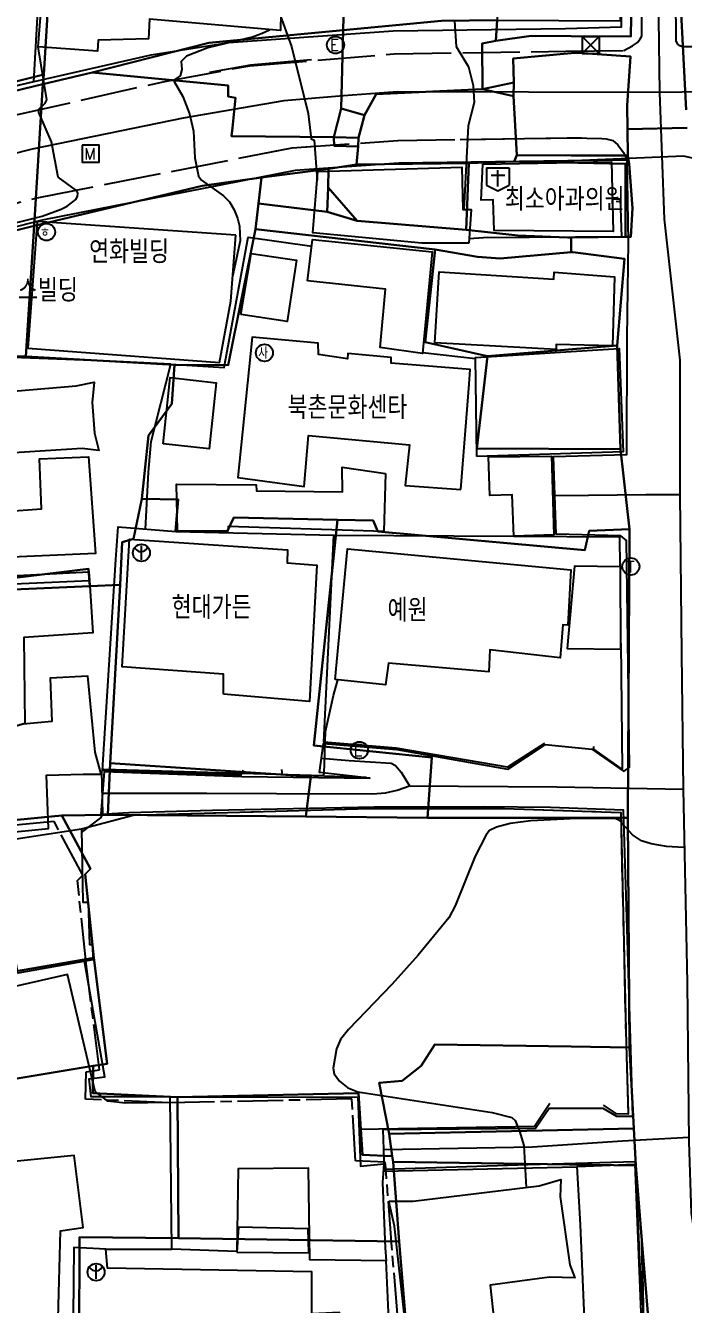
# Model space of a CAD drawing. Header units: feet. Extents: x 197796 to 199821, y 552499 to 555392.
# Drawn here: x 198773.3 to 198830.9, y 553202.7 to 553314.7 of the extents above; entities that cross this region are included whole.
import ezdxf

# ---------------------------------------------------------------- set-up
doc = ezdxf.new("R2010")
doc.units = ezdxf.units.FT
doc.header["$MEASUREMENT"] = 0
for name, pattern in [('ANYANG1', [11.5, 6, -1, 1, -1.5, 1, -1]), ('ANYANG2', [6, 5, -1]), ('JEON', [12, 4, -0.5, 1, -0.5, 4, -0.5, 1, -0.5])]:
    doc.linetypes.add(name, pattern=pattern)
for name, color, linetype in [('AAA001', 7, 'CONTINUOUS'), ('AAA002', 7, 'CONTINUOUS'), ('AAA008', 7, 'CONTINUOUS'), ('AAB110', 7, 'CONTINUOUS'), ('AAB117', 7, 'CONTINUOUS'), ('AAB240', 7, 'CONTINUOUS'), ('AAB402', 7, 'CONTINUOUS'), ('AAB420', 7, 'CONTINUOUS'), ('AAC001', 7, 'CONTINUOUS'), ('AAC006', 7, 'ANYANG1'), ('AD002', 7, 'CONTINUOUS'), ('AD0022', 1, 'CONTINUOUS'), ('AE001', 1, 'ANYANG2'), ('AE222', 7, 'CONTINUOUS'), ('AEH001', 7, 'CONTINUOUS'), ('AZ0202', 7, 'CONTINUOUS'), ('AZ0203', 7, 'CONTINUOUS'), ('AZB999', 7, 'CONTINUOUS'), ('CAA001', 7, 'CONTINUOUS'), ('CAA002', 30, 'CONTINUOUS'), ('EA0018', 7, 'JEON'), ('wipco_지적', 20, 'CONTINUOUS'), ('ZC002', 7, 'CONTINUOUS')]:
    doc.layers.add(name, color=color, linetype=linetype)
doc.styles.add('GHS', font='ROMANS', dxfattribs={"bigfont": 'NGSW.shx'})
doc.styles.add('NGSW', font='ROMANS.shx', dxfattribs={"bigfont": 'NGSW.shx'})

# ---------------------------------------------------------------- blocks, each defined once
blk = doc.blocks.new('AAB240')
at = {"layer": 'AAB240'}
for points in [[(-1, 0.85), (1, 0.85)], [(-1, 0.85), (-1, -0.65)], [(-0.6, 0.23), (0.6, 0.23)], [(0, -0.78), (0, 0.65)], [(1, 0.85), (1, -0.65)], [(-1, -0.65), (0, -1.15), (1, -0.65)]]:
    blk.add_lwpolyline(points, dxfattribs=at)
blk = doc.blocks.new('AZB999')
at = {"layer": 'AZB999'}
blk.add_lwpolyline([(-0.75, 0.75), (-0.75, -0.75), (0.75, -0.75), (0.75, 0.75)], close=True, dxfattribs=at)
at = {"layer": 'AZB999', "style": 'GHS'}
blk.add_text('M', height=1, dxfattribs=at).set_placement((-0.58, -0.52))
blk = doc.blocks.new('AEH001')
at = {"layer": 'AEH001'}
for points in [[(0.75, 0.75), (-0.75, -0.75)], [(-0.75, 0.75), (0.75, -0.75)], [(-0.75, 0.75), (0.75, 0.75)], [(-0.75, 0.75), (-0.75, -0.75)], [(0.75, 0.75), (0.75, -0.75)], [(-0.75, -0.75), (0.75, -0.75)]]:
    blk.add_lwpolyline(points, dxfattribs=at)
blk = doc.blocks.new('AAB402')
at = {"layer": 'AAB420'}
for points in [[(-0.57, 0.43), (-0.51, 0.34), (-0.42, 0.25), (-0.31, 0.18), (-0.19, 0.13), (-0.06, 0.11), (0.07, 0.12), (0.19, 0.15), (0.31, 0.21), (0.41, 0.29), (0.49, 0.39), (0.53, 0.48)], [(-0.01, 0.62), (-0.02, -0.6)]]:
    blk.add_lwpolyline(points, dxfattribs=at)
blk.add_circle((0, 0), 0.75, dxfattribs=at)
blk = doc.blocks.new('AAB110')
at = {"layer": 'AAB110'}
blk.add_circle((0, 0), 0.75, dxfattribs=at)
at = {"layer": 'AAB110', "style": 'GHS'}
blk.add_text('사', height=1, dxfattribs=at).set_placement((-0.55, -0.53))
blk = doc.blocks.new('AAB117')
at = {"layer": 'AAB117'}
blk.add_circle((0, 0), 0.75, dxfattribs=at)
at = {"layer": 'AAB117', "style": 'GHS'}
blk.add_text('ㅎ', height=1, dxfattribs=at).set_placement((-0.57, -0.53))
blk = doc.blocks.new('AZ0202')
at = {"layer": 'AZ0202'}
blk.add_circle((0, 0), 0.75, dxfattribs=at)
at = {"layer": 'AZ0202', "style": 'GHS'}
blk.add_text('E', height=1, dxfattribs=at).set_placement((-0.5, -0.48))
blk = doc.blocks.new('AZ0203')
at = {"layer": 'AZ0203'}
blk.add_circle((0, 0), 0.75, dxfattribs=at)
at = {"layer": 'AZ0203', "style": 'GHS'}
blk.add_text('T', height=1, dxfattribs=at).set_placement((-0.36, -0.52))

msp = doc.modelspace()

# ---------------------------------------------------------------- linework, layer by layer
at = {"layer": 'AAA001', "color": 255}
for points in [[(198797.99, 553292.37), (198798.43, 553295.98), (198808.9, 553294.92), (198808.04, 553286.01), (198804.35, 553286.53), (198804.8, 553291.64)], [(198792.13, 553289.43), (198793.04, 553294.76), (198797.03, 553294.19), (198796.2, 553288.8)], [(198765.38, 553267.89), (198764.68, 553282.07), (198777.72, 553283.18), (198779.29, 553283.51), (198779.12, 553281.73), (198779.33, 553279.04), (198779.72, 553277.52), (198778.24, 553277.7), (198769.95, 553277.17), (198770.22, 553272.09), (198774.69, 553272.39), (198774.51, 553276.79), (198778.82, 553276.95), (198779.42, 553268.48)], [(198785.35, 553278.11), (198785.97, 553283.9), (198789.99, 553283.44), (198789.37, 553277.65)], [(198813.84, 553276.95), (198819.34, 553277.03), (198819.55, 553270.14), (198816.06, 553270), (198815.91, 553273.64), (198813.96, 553273.56)], [(198804.82, 553275.49), (198804.67, 553270.42), (198791.03, 553270.87), (198791.02, 553270.44), (198786.59, 553270.49), (198786.51, 553274.57), (198793.5, 553274.5), (198793.52, 553273.99), (198801.04, 553273.9), (198801.03, 553276.06)], [(198825.41, 553260.1), (198825.39, 553267.31), (198821.37, 553267.39), (198820.73, 553260.18)], [(198769.73, 553252.62), (198769.16, 553252.6), (198768.31, 553265.66), (198778.89, 553266.12), (198779.19, 553261.54), (198773.14, 553261.14), (198773.23, 553253.6)], [(198762.6, 553235.05), (198761.39, 553241.82), (198778.19, 553244.37), (198778.32, 553237.95), (198778.77, 553237.94), (198778.88, 553234.24), (198779.16, 553234.24), (198779.18, 553232.91), (198772.61, 553231.72), (198771.48, 553238.43), (198767.5, 553237.68), (198767.78, 553235.98)], [(198786.1, 553207.55), (198785.95, 553220.91), (198802.39, 553220.87), (198802.62, 553214.83), (198804.66, 553215.03), (198804.55, 553213.39), (198804.79, 553207.68), (198804.88, 553206.55), (198798.18, 553206.63), (198798.06, 553214.66), (198791.9, 553214.61), (198791.78, 553207.36)], [(198791.79, 553207.29), (198798.11, 553207.25), (198798.05, 553209.35), (198791.93, 553209.5)]]:
    msp.add_lwpolyline(points, close=True, dxfattribs=at)
at = {"layer": 'AAA002', "color": 255}
msp.add_lwpolyline([(198775.79, 553330.55), (198795.9, 553329.33), (198795.61, 553314.3), (198784.15, 553315.3), (198784.05, 553313.56), (198779.66, 553313.46), (198779.6, 553312.49), (198774.39, 553312.87)], close=True, dxfattribs=at)
at = {"layer": 'AAA008', "color": 255}
for points in [[(198813.33, 553302.6), (198824.6, 553302.8), (198824.73, 553296.7), (198814.32, 553296.79), (198814.25, 553299.46), (198813.2, 553299.44)], [(198812.11, 553295.68), (198808, 553295.66), (198798.46, 553296.57), (198798.89, 553301.95), (198811.48, 553302.34), (198811.58, 553298.63), (198812.3, 553298.61)], [(198791.7, 553296.36), (198774.31, 553297.58), (198773.5, 553286.48), (198790.27, 553285.21), (198791.26, 553290.6)], [(198809.13, 553286.94), (198809.52, 553293.15), (198819.54, 553292.52), (198819.58, 553293.13), (198824.86, 553292.73), (198824.69, 553286.69), (198819.74, 553286.81), (198819.74, 553286.37)], [(198811.42, 553274.11), (198812.14, 553283.33), (198812.23, 553284.61), (198805.32, 553285.16), (198805.32, 553285.66), (198801.5, 553286.01), (198801.48, 553285.54), (198798.93, 553285.93), (198798.91, 553286.92), (198793.13, 553287.45), (198791.89, 553275.16), (198797.69, 553274.35), (198798.07, 553278.84), (198806.9, 553278.01), (198806.54, 553274.44)], [(198812.8, 553276.99), (198812.69, 553285.65), (198825.27, 553286.44), (198825.62, 553277.41)], [(198790.64, 553256.18), (198790.63, 553257.93), (198781.76, 553258.55), (198782.41, 553269.74), (198796.24, 553268.82), (198796.21, 553267.68), (198798.8, 553267.47), (198798.16, 553255.52)], [(198800.4, 553257.46), (198801.49, 553268.89), (198821.05, 553267.05), (198820.77, 553262.22), (198820.34, 553262.25), (198820.09, 553259.36), (198813.96, 553260.04), (198813.85, 553258.13), (198805.08, 553258.9), (198804.81, 553257)], [(198770.87, 553243.97), (198775.31, 553244.4), (198775.13, 553249.09), (198778.35, 553249.16), (198779.93, 553249.15), (198779.38, 553251.1), (198778.74, 553257.76), (198775.45, 553257.58), (198775.61, 553253.77), (198773.09, 553253.55), (198769.73, 553252.61)], [(198826.65, 553215), (198827.85, 553185.41), (198822.5, 553185.16), (198822.09, 553195.3), (198822.5, 553195.35), (198821.89, 553209.68), (198821.6, 553214.79)], [(198805.09, 553211.76), (198807.24, 553211.77), (198818.27, 553213.11), (198820.17, 553213.67), (198820.1, 553212.15), (198820.94, 553206.19), (198821.4, 553205.04), (198819.16, 553205.11), (198813.98, 553204.42), (198814.87, 553196.04), (198805.6, 553195.73), (198805.37, 553199.4), (198806.7, 553199.6), (198805.59, 553209.57)], [(198792.23, 553181.85), (198792.28, 553186.13), (198782, 553186.52), (198782.06, 553194.84), (198785.51, 553194.79), (198785.58, 553196.16), (198794.67, 553195.89), (198794.71, 553190.69), (198797.67, 553190.46), (198797.78, 553187.57), (198802.64, 553187.48), (198802.63, 553198.21), (198800.78, 553198.33), (198800.79, 553202.01), (198798.37, 553201.89), (198798.35, 553205.58), (198780.47, 553205.89), (198780.33, 553207.57), (198777.53, 553207.7), (198777.39, 553192.78), (198778.15, 553192.7), (198778, 553182.25)]]:
    msp.add_lwpolyline(points, close=True, dxfattribs=at)
msp.add_lwpolyline([(198776.14, 553201.53), (198776.35, 553209.18), (198778.34, 553209.47), (198777.56, 553215.76), (198772.6, 553215.28), (198754.15, 553212.98), (198750.24, 553212.09), (198746.07, 553210.34), (198745.04, 553213.47), (198746.11, 553213.81), (198745.98, 553214.75), (198750.81, 553216.25), (198747.59, 553224.95), (198737.35, 553222.94), (198737.18, 553223.59), (198719.52, 553218.29), (198721.52, 553212.16), (198723.02, 553206.53), (198740.44, 553211.86), (198741.43, 553209.16), (198724.19, 553201.08)], dxfattribs=at)
at = {"layer": 'AAC001', "color": 255}
for points in [[(198763.66, 553383.24), (198762.28, 553367.66), (198771.48, 553366.8), (198771.34, 553363.92), (198773.1, 553355.83), (198775.8, 553352.97), (198776.47, 553335.06), (198775.41, 553335.06), (198773.99, 553309.81), (198746.52, 553303.26), (198744.29, 553304.83)], [(198824.67, 553299.56), (198825.37, 553299.56), (198825.48, 553296.22), (198813.4, 553296.15), (198812.14, 553296.05)], [(198783.81, 553270.63), (198784.05, 553275.62), (198784.28, 553278.31), (198786.01, 553285.06), (198790.69, 553284.78), (198792.79, 553296.19), (198798.36, 553295.4)], [(198786.01, 553285.06), (198780.66, 553285.35), (198772.94, 553285.62), (198765.9, 553285.85), (198760.19, 553286.19)], [(198812.69, 553285.54), (198808.04, 553286.06)], [(198792.35, 553249.51), (198792.12, 553249.09), (198780.04, 553249.5), (198781.21, 553267.96), (198781.39, 553270.82), (198786.45, 553270.42), (198800.3, 553270.11)], [(198818.73, 553251.85), (198815.5, 553249.78), (198805.74, 553251.45), (198799.4, 553251.96), (198800.3, 553270.11), (198816.06, 553270)], [(198816.07, 553270), (198825.3, 553269.94), (198825.33, 553267.31)], [(198764.84, 553265.92), (198769.15, 553266.38), (198778.83, 553266.89), (198778.89, 553266.12)], [(198825.41, 553260.63), (198825.54, 553249.6), (198823.05, 553251.34), (198823.04, 553251.58)], [(198803.09, 553248.86), (198795.78, 553249.1), (198795.73, 553249.56)], [(198778.19, 553244.37), (198782.73, 553245.57), (198803.44, 553246.15), (198815.24, 553246.15), (198825.41, 553245.82), (198825.87, 553225.52), (198826.05, 553219.37), (198825.05, 553219.42), (198823.97, 553220.14)], [(198785.95, 553220.91), (198779.05, 553220.91), (198778.87, 553222.47), (198780.25, 553222.65), (198778.47, 553232.78)], [(198819.2, 553220.31), (198817.86, 553218.29), (198802.5, 553218.05)], [(198804.62, 553214.39), (198821.6, 553214.78)], [(198780.33, 553207.57), (198786.1, 553207.55)], [(198827.25, 553180.98), (198812.18, 553181.25), (198805.37, 553181.7), (198805.37, 553195.61), (198804.88, 553206.55)]]:
    msp.add_lwpolyline(points, dxfattribs=at)
at = {"layer": 'AAC006', "color": 255}
msp.add_lwpolyline([(198778.19, 553244.37), (198782.73, 553245.57), (198803.44, 553246.15), (198815.24, 553246.15), (198825.41, 553245.82), (198825.87, 553225.52), (198826.05, 553219.37), (198825.05, 553219.42), (198823.91, 553220.18)], dxfattribs=at)
at = {"layer": 'AD002', "color": 255}
for points in [[(198828.77, 553383.23), (198828.3, 553381.11), (198828.13, 553378.69), (198828.01, 553372.69), (198827.96, 553368.83), (198828.06, 553354.46), (198828.4, 553341.42), (198828.42, 553335.47), (198828.5, 553331.1), (198828.62, 553321.75), (198828.79, 553308.87), (198829.21, 553297.78), (198830.58, 553285.41), (198830.57, 553273.67), (198830.74, 553259.7), (198830.87, 553247.85), (198831.22, 553230.9), (198831.37, 553216.95), (198831.56, 553210.71), (198832.45, 553204.95), (198833.4, 553197.28)], [(199052.92, 553303.51), (199029.06, 553305.56), (199006.41, 553307.5), (198970.29, 553311.41), (198961.37, 553311.77), (198940.3, 553311.08), (198928.98, 553310.83), (198922.4, 553310.35), (198894.14, 553310.05), (198862.12, 553309.37), (198828.79, 553308.87), (198805.85, 553308.94), (198801.12, 553308.59), (198795.9, 553308.15), (198787.09, 553306.62), (198773.88, 553303.91), (198741.74, 553295.75), (198725.68, 553290.65), (198720.01, 553288.88), (198715.06, 553287.28), (198690.66, 553277.7)], [(198819.64, 553273.58), (198822.58, 553273.61), (198827.59, 553273.65), (198830.57, 553273.67)], [(198799.21, 553250.57), (198801.64, 553250.36), (198805.31, 553250.12), (198805.68, 553249.92), (198806.17, 553249.33), (198806.91, 553248.13)], [(198780.06, 553247.51), (198789.16, 553247.49), (198795.26, 553247.48), (198803.67, 553247.44), (198804.81, 553247.53), (198805.82, 553247.75), (198806.91, 553248.13), (198819.82, 553248.04), (198830.87, 553247.85)], [(198804.66, 553216.3), (198817.67, 553216.51), (198825.57, 553217.04), (198831.37, 553217.37)]]:
    msp.add_lwpolyline(points, dxfattribs=at)
at = {"layer": 'AD0022', "color": 255}
for points in [[(198771.73, 553309.31), (198784.28, 553312.16), (198791.1, 553313.26), (198805.49, 553314.26), (198820.58, 553314.48), (198825.47, 553314.62), (198825.28, 553328.99)], [(198827.25, 553202.67), (198826.7, 553215.2), (198817.3, 553214.96), (198804.72, 553214.54), (198804.6, 553218.05), (198817.95, 553218.15), (198819.14, 553219.91), (198823.83, 553219.9), (198825.04, 553219.21), (198826.48, 553219.22), (198825.89, 553238.55), (198825.64, 553246), (198819.25, 553246.23), (198813.52, 553246.3), (198803.82, 553246.26), (198789.66, 553245.98), (198782.33, 553245.78), (198779.91, 553245.62), (198780.21, 553249.41), (198792.23, 553248.97), (198803.44, 553248.8), (198799.03, 553249.3), (198799.39, 553251.84), (198805.81, 553251.33), (198815.52, 553249.59), (198818.8, 553251.76), (198822.87, 553251.34), (198825.66, 553249.44), (198825.85, 553249.53), (198826.02, 553249.66), (198826.17, 553249.79), (198825.9, 553269.63), (198825.43, 553270.05), (198819.76, 553270.18), (198819.52, 553276.99), (198825.94, 553277.17), (198825.97, 553287.38), (198826.1, 553295.78), (198825.96, 553302.93), (198820.77, 553302.89), (198805.98, 553302.67), (198796.9, 553302.03), (198774.75, 553297.7), (198756.93, 553293.11)]]:
    msp.add_lwpolyline(points, dxfattribs=at)
at = {"layer": 'AE001', "color": 255}
for points in [[(198746.63, 553302.84), (198747.8, 553301.4), (198748.2, 553301.1), (198748.45, 553300.96), (198748.86, 553300.83), (198754.26, 553302.23), (198772.32, 553306.88), (198785.49, 553309.84), (198792.92, 553311.21), (198805.57, 553312.26), (198820.61, 553312.48), (198825.68, 553312.56), (198826.44, 553312.96), (198826.71, 553313.14), (198826.87, 553313.26), (198827.12, 553313.57), (198827.26, 553313.81), (198827.05, 553329.73), (198826.53, 553352.46), (198826.22, 553371.37), (198826.63, 553383.23)], [(198911.99, 553317.3), (198912, 553315.91), (198911.83, 553315.13), (198911.51, 553314.67), (198910.68, 553314.42), (198867.91, 553313.28), (198860.77, 553312.99), (198833.52, 553312.86), (198830.85, 553312.87), (198830.58, 553312.95), (198830.42, 553313.1), (198830.27, 553313.36), (198830.05, 553329.8), (198829.53, 553352.5), (198829.23, 553371.1), (198829.58, 553383.23)], [(198756.41, 553295.04), (198774.31, 553299.65), (198796.64, 553304.02), (198805.89, 553304.67), (198820.72, 553304.89), (198821.12, 553304.89), (198823.74, 553304.83), (198824.13, 553304.8), (198824.71, 553304.66), (198825.14, 553304.29), (198825.64, 553303.61), (198825.96, 553302.93)]]:
    msp.add_lwpolyline(points, dxfattribs=at)
at = {"layer": 'AE222', "color": 255}
for points in [[(198798.34, 553311.73), (198796.26, 553311.55), (198792.99, 553311.26), (198789.41, 553310.63)], [(198811.36, 553304.75), (198820.72, 553304.89), (198821.12, 553304.89), (198821.96, 553304.9)], [(198794.06, 553303.52), (198796.64, 553304.02), (198798.61, 553304.16)]]:
    msp.add_lwpolyline(points, dxfattribs=at)
at = {"layer": 'CAA001', "color": 255}
for points, elevation in [([(198766.6, 553296.02), (198774.74, 553298.05), (198776.4, 553298.64), (198776.94, 553298.9), (198777.71, 553299.51), (198777.85, 553299.77), (198777.86, 553300.04), (198777.68, 553300.33), (198776.14, 553301.46), (198775.57, 553304.54), (198774.45, 553307.13), (198774.45, 553307.42), (198775.02, 553307.93), (198775.16, 553308.23), (198774.41, 553312.87)], 40), ([(198830.9, 553242.73), (198829.4, 553242.84), (198828.08, 553243.05), (198827.23, 553243.31), (198826.44, 553243.84), (198825.31, 553245.11), (198824.91, 553245.28), (198821.55, 553245.27), (198817.55, 553245.09), (198815.72, 553244.83), (198814.54, 553244.53), (198813.91, 553244.22), (198813.63, 553243.86), (198812.67, 553241.97), (198810.92, 553237.62), (198810.37, 553236.57), (198807.67, 553233.32), (198805.36, 553230.73), (198801.58, 553226.8), (198800.87, 553225.91), (198800.51, 553225.12), (198800.24, 553223.41), (198800.33, 553222.91), (198800.79, 553222.28), (198801.52, 553221.7), (198802.38, 553221.33), (198814.14, 553219.53), (198815.86, 553219.1), (198816.15, 553218.82), (198816.55, 553217.9), (198816.92, 553216.63), (198817.14, 553212.97)], 35), ([(198785.96, 553220.41), (198782.06, 553220.35), (198780.51, 553220.53), (198779.38, 553221.37), (198776.98, 553231.63), (198751.09, 553225.71), (198737.32, 553223.07)], 35)]:
    msp.add_lwpolyline(points, dxfattribs=dict(at, elevation=elevation))
at = {"layer": 'CAA002', "color": 255}
for points, elevation in [([(198795.63, 553315.54), (198796.57, 553312.9), (198798.03, 553307.04), (198798.31, 553304.8), (198798.57, 553304.69), (198798.83, 553301.18)], 38), ([(198810.85, 553315.16), (198811.01, 553312.89), (198812.09, 553311.12), (198812.5, 553309.49), (198812.58, 553307.98), (198812.05, 553305.96), (198811.66, 553298.63)], 37), ([(198794.7, 553314.38), (198794.64, 553314.33), (198794.02, 553314.03), (198793.25, 553313.75), (198789.26, 553312.78), (198787.4, 553312.06), (198786.92, 553311.57), (198786.97, 553310.88), (198786.83, 553310.32), (198786.31, 553309.99), (198786.3, 553309.83), (198787.06, 553308.53), (198787.65, 553307), (198787.99, 553305.49), (198788.13, 553303.15), (198788.45, 553301.53), (198788.69, 553301.19), (198790.64, 553299.82), (198791.16, 553299.28), (198791.57, 553298.6), (198791.86, 553297.87), (198792.02, 553297.17), (198792.08, 553295.88), (198791.42, 553292.75)], 39), ([(198832.9, 553302.84), (198830.9, 553303.28), (198819.96, 553302.83), (198819.81, 553302.8), (198819.73, 553302.77), (198819.66, 553302.71)], 36), ([(198778.2, 553244.06), (198779.88, 553245.34), (198780.05, 553245.65), (198779.97, 553249.44), (198780.14, 553249.61), (198799.33, 553249.05), (198799.44, 553249.22), (198799.57, 553252.9), (198800.26, 553256.06), (198800.65, 553257.43)], 36)]:
    msp.add_lwpolyline(points, dxfattribs=dict(at, elevation=elevation))
at = {"layer": 'EA0018', "color": 255}
msp.add_lwpolyline([(198806.37, 553195.51), (198805.37, 553207.75), (198804.83, 553214.7), (198804.77, 553215.19), (198802.19, 553215.3), (198801.85, 553220.72), (198785.93, 553220.37), (198778.54, 553220.7), (198778.6, 553223.09), (198779.77, 553223.28), (198778.6, 553232.58), (198777.84, 553239.86), (198778.3, 553240.32), (198775.79, 553245.03), (198770.99, 553244.55)], dxfattribs=at)
at = {"layer": 'wipco_지적', "color": 20}
for points in [[(198831.74, 553421.18), (198829.96, 553386.96), (198829.83, 553384.42), (198829.02, 553371.98), (198829.99, 553367.86), (198829.94, 553352.52), (198830.29, 553333.91), (198830.49, 553319.8), (198831.15, 553307.36)], [(198831.15, 553307.36), (198830.49, 553319.8), (198830.29, 553333.91), (198829.94, 553352.52), (198829.99, 553367.86), (198829.02, 553371.98), (198829.83, 553384.42), (198829.96, 553386.96), (198831.74, 553421.18)], [(198831.23, 553305.76), (198826, 553305.65), (198825.96, 553307.74), (198826.26, 553312.02), (198821.67, 553312.35), (198821.06, 553312.3), (198815.98, 553311.86), (198816.04, 553309.73), (198813.29, 553309.16), (198813.27, 553313.16), (198814.48, 553313.38), (198817.57, 553313.82), (198821.06, 553313.8), (198826.3, 553313.78), (198826.43, 553322.33)], [(198828.06, 553198.46), (198827.24, 553208.32), (198826.73, 553214.9), (198826.56, 553218.14), (198826.18, 553225.22), (198826.03, 553245.35), (198826.17, 553270.62), (198825.39, 553277.62), (198825.1, 553286.7), (198825.73, 553294.29), (198821.2, 553294.88), (198821.06, 553294.87), (198821.06, 553296.17), (198825.81, 553296.22), (198826.29, 553296.22), (198826.43, 553298.73), (198826.15, 553302.62), (198826.04, 553303.35), (198826, 553305.65), (198831.23, 553305.76)], [(198730.54, 553185.25), (198723.07, 553208.8), (198724.83, 553209.45), (198726.07, 553207.32), (198731.91, 553209.64), (198738.06, 553211.93), (198744.26, 553213.94), (198744.01, 553215.24), (198744.93, 553215.78), (198744.97, 553217.58), (198746.23, 553218.24), (198754.32, 553219.54), (198766.41, 553221.49), (198766.41, 553221.49), (198779.21, 553223.61), (198779.19, 553221.23), (198786.61, 553220.88), (198786.7, 553208.53), (198778.01, 553208.61), (198778, 553199.51)]]:
    msp.add_lwpolyline(points, dxfattribs=at)
for points in [[(198773.77, 553374.66), (198772.02, 553362.08), (198771.31, 553362.2), (198770.78, 553359.05), (198768.37, 553355.79), (198766.59, 553335.82), (198765.67, 553335.83), (198764.43, 553324.61), (198766, 553324.52), (198766.43, 553333.04), (198776.23, 553332.49), (198774.89, 553310.45), (198755.36, 553305.61), (198755.83, 553311.43), (198753.98, 553311.13), (198752.52, 553322.11), (198752.66, 553325.39), (198753.91, 553335.3), (198759.98, 553357.37), (198760.42, 553360.13), (198761.55, 553364.74), (198762.12, 553366.56), (198764.83, 553376.1), (198773.77, 553374.66)], [(198797.75, 553331.37), (198797.14, 553322.9), (198798.27, 553322.84), (198798.85, 553323.14), (198801.31, 553322.49), (198801.09, 553314.32), (198789.35, 553313.22), (198779.14, 553310.62), (198774.82, 553309.6), (198774.89, 553310.45), (198776.23, 553332.49), (198797.75, 553331.37)], [(198812.72, 553322.61), (198814.7, 553317.44), (198813.71, 553316.94), (198813.99, 553315.63), (198814.59, 553315.7), (198814.6, 553315.2), (198809.71, 553315.15), (198801.09, 553314.32), (198801.31, 553322.49), (198806.78, 553323.28), (198808.02, 553325.23), (198811.63, 553325.46), (198812.72, 553322.61)], [(198825.4, 553322.45), (198826.43, 553322.33), (198826.3, 553313.78), (198821.06, 553313.8), (198817.57, 553313.82), (198814.48, 553313.38), (198814.6, 553315.2), (198825.4, 553315.16), (198825.4, 553322.45)], [(198801.09, 553314.32), (198809.71, 553315.15), (198814.6, 553315.2), (198814.48, 553313.38), (198813.27, 553313.16), (198813.29, 553309.16), (198804, 553308.73), (198802.97, 553306.87), (198800.92, 553307.48), (198801.09, 553314.32)], [(198779.14, 553310.62), (198789.35, 553313.22), (198801.09, 553314.32), (198800.92, 553307.48), (198800.3, 553304.97), (198791.34, 553305.04), (198791.41, 553305.76), (198791.68, 553308.41), (198791.03, 553308.53), (198791.04, 553309.48), (198779.14, 553310.62)], [(198816.03, 553308.55), (198816.04, 553309.73), (198815.98, 553311.86), (198821.06, 553312.3), (198821.67, 553312.35), (198826.26, 553312.02), (198825.96, 553307.74), (198826, 553305.65), (198826.04, 553303.35), (198821.06, 553303.36), (198816.31, 553303.37), (198816.03, 553308.55)], [(198774.89, 553310.45), (198774.82, 553309.6), (198758.95, 553305.76), (198755.27, 553304.87), (198755.33, 553305.23), (198755.36, 553305.61), (198774.89, 553310.45)], [(198774.82, 553309.6), (198779.14, 553310.62), (198791.04, 553309.48), (198791.03, 553308.53), (198791.68, 553308.41), (198791.41, 553305.76), (198791.34, 553305.04), (198800.3, 553304.97), (198800.32, 553304.19), (198802.41, 553304.13), (198802.27, 553302.57), (198799.82, 553302.18), (198793.94, 553301.41), (198788.77, 553300.69), (198774.05, 553297.19), (198774.82, 553309.6)], [(198774.82, 553309.6), (198774.05, 553297.19), (198760.71, 553293.88), (198757.64, 553293.19), (198757.58, 553297.06), (198756.88, 553299.13), (198754.87, 553302.14), (198755.27, 553304.87), (198758.95, 553305.76), (198774.82, 553309.6)], [(198816.04, 553309.73), (198816.03, 553308.55), (198813.29, 553309.16), (198816.04, 553309.73)], [(198813.29, 553309.16), (198816.03, 553308.55), (198816.31, 553303.37), (198816.09, 553302.83), (198812.1, 553302.69), (198802.27, 553302.57), (198802.41, 553304.13), (198802.45, 553304.9), (198802.97, 553306.87), (198804, 553308.73), (198813.29, 553309.16)], [(198800.92, 553307.48), (198802.97, 553306.87), (198802.45, 553304.9), (198800.3, 553304.97), (198800.92, 553307.48)], [(198800.3, 553304.97), (198802.45, 553304.9), (198802.41, 553304.13), (198800.32, 553304.19), (198800.3, 553304.97)], [(198812.1, 553302.69), (198811.86, 553296.84), (198802.32, 553297.64), (198799.78, 553300.56), (198799.82, 553302.18), (198802.27, 553302.57), (198812.1, 553302.69)], [(198816.09, 553302.83), (198825.83, 553302.62), (198825.81, 553296.22), (198821.06, 553296.17), (198820.76, 553296.17), (198816.4, 553296.34), (198811.86, 553296.84), (198812.1, 553302.69), (198816.09, 553302.83)], [(198816.31, 553303.37), (198821.06, 553303.36), (198826.04, 553303.35), (198826.15, 553302.62), (198825.83, 553302.62), (198816.09, 553302.83), (198816.31, 553303.37)], [(198825.83, 553302.62), (198826.15, 553302.62), (198826.43, 553298.73), (198826.29, 553296.22), (198825.81, 553296.22), (198825.83, 553302.62)], [(198793.94, 553301.41), (198793.7, 553299.14), (198793.44, 553296.9), (198791.04, 553284.98), (198786.33, 553285.03), (198773.32, 553285.74), (198774.05, 553297.19), (198788.77, 553300.69), (198793.94, 553301.41)], [(198793.94, 553301.41), (198799.82, 553302.18), (198799.78, 553300.56), (198799.69, 553298.41), (198793.7, 553299.14), (198793.94, 553301.41)], [(198799.69, 553298.41), (198799.78, 553300.56), (198802.32, 553297.64), (198799.69, 553298.41)], [(198793.7, 553299.14), (198799.69, 553298.41), (198802.32, 553297.64), (198811.86, 553296.84), (198816.4, 553296.34), (198820.76, 553296.17), (198821.06, 553296.17), (198821.06, 553294.87), (198814.84, 553294.33), (198812.87, 553294.48), (198809.16, 553295.13), (198793.44, 553296.9), (198793.7, 553299.14)], [(198774.05, 553297.19), (198773.32, 553285.74), (198760.78, 553286.15), (198757.63, 553291.24), (198757.64, 553293.19), (198760.71, 553293.88), (198774.05, 553297.19)], [(198809.16, 553295.13), (198808.29, 553287.01), (198813.73, 553285.78), (198812.82, 553277.7), (198825.39, 553277.62), (198826.17, 553270.62), (198822.64, 553270.47), (198822.27, 553268.79), (198804.14, 553270.41), (198803.74, 553271.37), (198800.61, 553271.43), (198791.54, 553271.65), (198790.98, 553270.48), (198786.43, 553270.45), (198786.65, 553273.22), (198783.48, 553273.28), (198784.05, 553278.84), (198786.11, 553281.61), (198786.33, 553285.03), (198791.04, 553284.98), (198793.44, 553296.9), (198809.16, 553295.13)], [(198821.06, 553294.87), (198821.2, 553294.88), (198825.73, 553294.29), (198825.1, 553286.7), (198813.73, 553285.78), (198808.29, 553287.01), (198809.16, 553295.13), (198812.87, 553294.48), (198814.84, 553294.33), (198821.06, 553294.87)], [(198760.78, 553286.15), (198773.32, 553285.74), (198786.33, 553285.03), (198786.11, 553281.61), (198784.05, 553278.84), (198783.48, 553273.28), (198782.76, 553269.77), (198781.74, 553269.47), (198781.57, 553265.75), (198778.91, 553265.63), (198778.82, 553267.15), (198768.26, 553265.85), (198768.22, 553265.15), (198765.15, 553264.95), (198762.67, 553269.79), (198761.4, 553279.48), (198760.78, 553286.15)], [(198813.73, 553285.78), (198825.1, 553286.7), (198825.39, 553277.62), (198812.82, 553277.7), (198813.73, 553285.78)], [(198800.61, 553271.43), (198798.54, 553251.67), (198808.88, 553250.62), (198808.48, 553245.33), (198797.85, 553245.45), (198798.26, 553248.95), (198780.7, 553250.14), (198781.57, 553265.75), (198781.74, 553269.47), (198782.76, 553269.77), (198783.48, 553273.28), (198786.65, 553273.22), (198786.43, 553270.45), (198790.98, 553270.48), (198791.54, 553271.65), (198800.61, 553271.43)], [(198826.17, 553270.62), (198826.03, 553245.35), (198808.48, 553245.33), (198808.88, 553250.62), (198798.54, 553251.67), (198800.61, 553271.43), (198803.74, 553271.37), (198804.14, 553270.41), (198822.27, 553268.79), (198822.64, 553270.47), (198826.17, 553270.62)], [(198778.91, 553265.63), (198768.22, 553265.15), (198768.26, 553265.85), (198778.82, 553267.15), (198778.91, 553265.63)], [(198781.57, 553265.75), (198780.7, 553250.14), (198780.49, 553245.6), (198776.46, 553245.54), (198771.66, 553245.09), (198769.46, 553253.57), (198768.05, 553258.95), (198766.3, 553262.54), (198765.15, 553264.95), (198768.22, 553265.15), (198778.91, 553265.63), (198781.57, 553265.75)], [(198780.49, 553245.6), (198780.7, 553250.14), (198798.26, 553248.95), (198797.85, 553245.45), (198780.49, 553245.6)], [(198771.66, 553245.09), (198776.46, 553245.54), (198778.98, 553240.88), (198778.51, 553240.4), (198779.27, 553233.08), (198771.97, 553231.81), (198772.01, 553231.04), (198769.4, 553230.62), (198768.96, 553232.77), (198764.24, 553231.99), (198762.05, 553243), (198771.66, 553245.09)], [(198779.27, 553233.08), (198778.51, 553240.4), (198778.98, 553240.88), (198776.46, 553245.54), (198780.49, 553245.6), (198797.85, 553245.45), (198808.48, 553245.33), (198826.03, 553245.35), (198826.18, 553225.22), (198821.06, 553225.3), (198809.13, 553225.5), (198807.93, 553223.63), (198806.28, 553222.3), (198804.25, 553222.14), (198805.13, 553217.65), (198805.4, 553215.7), (198802.8, 553215.83), (198802.46, 553221.22), (198786.61, 553220.88), (198779.19, 553221.23), (198779.21, 553223.61), (198780.43, 553223.78), (198779.27, 553233.08)], [(198779.27, 553233.08), (198780.43, 553223.78), (198779.21, 553223.61), (198766.41, 553221.49), (198765.54, 553229.98), (198769.4, 553230.62), (198772.01, 553231.04), (198771.97, 553231.81), (198779.27, 553233.08)], [(198826.56, 553218.14), (198805.13, 553217.65), (198804.25, 553222.14), (198806.28, 553222.3), (198807.93, 553223.63), (198809.13, 553225.5), (198821.06, 553225.3), (198826.18, 553225.22), (198826.56, 553218.14)], [(198805.4, 553215.7), (198805.48, 553215.21), (198806, 553208.23), (198786.7, 553208.53), (198786.61, 553220.88), (198802.46, 553221.22), (198802.8, 553215.83), (198805.4, 553215.7)], [(198826.56, 553218.14), (198826.73, 553214.9), (198805.48, 553215.21), (198805.4, 553215.7), (198805.13, 553217.65), (198826.56, 553218.14)], [(198805.48, 553215.21), (198826.73, 553214.9), (198827.24, 553208.32), (198827.71, 553185.31), (198823.11, 553185.98), (198822.53, 553195.8), (198818.82, 553196.06), (198818.44, 553197.26), (198807.02, 553195.98), (198806, 553208.23), (198805.48, 553215.21)], [(198806, 553208.23), (198807.02, 553195.98), (198806.94, 553183.8), (198806.92, 553181.64), (198802.06, 553181.54), (198778.3, 553182), (198778, 553199.51), (198778.01, 553208.61), (198786.7, 553208.53), (198806, 553208.23)], [(198827.71, 553185.31), (198827.24, 553208.32), (198828.06, 553198.46), (198827.71, 553185.31)]]:
    msp.add_lwpolyline(points, close=True, dxfattribs=at)

# ---------------------------------------------------------------- block references
at = {"layer": 'AAB110', "color": 255}
msp.add_blockref('AAB110', (198794.21, 553286.07), dxfattribs=at)
at = {"layer": 'AAB117', "color": 255}
msp.add_blockref('AAB117', (198775.13, 553296.65), dxfattribs=at)
at = {"layer": 'AAB240', "color": 255}
msp.add_blockref('AAB240', (198814.65, 553301.41), dxfattribs=at)
at = {"layer": 'AAB402', "color": 255}
for p in [(198783.44, 553268.55), (198779.47, 553205.55)]:
    msp.add_blockref('AAB402', p, dxfattribs=at)
at = {"layer": 'AEH001', "color": 255}
msp.add_blockref('AEH001', (198822.78, 553313.02), dxfattribs=at)
at = {"layer": 'AZ0202', "color": 255}
for p in [(198800.43, 553313.03), (198802.52, 553251.26)]:
    msp.add_blockref('AZ0202', p, dxfattribs=at)
at = {"layer": 'AZ0203', "color": 255}
msp.add_blockref('AZ0203', (198826.29, 553267.35), dxfattribs=at)
at = {"layer": 'AZB999', "color": 255}
msp.add_blockref('AZB999', (198779, 553303.52), dxfattribs=at)

# ---------------------------------------------------------------- texts
at = {"layer": 'ZC002', "style": 'NGSW'}
for s, p in [('최소아과의원', (198815.26, 553298.51)), ('연화빌딩', (198778.86, 553293.91)), ('광성스페이스빌딩', (198763.89, 553290.54)), ('북촌문화센타', (198796.24, 553280.27)), ('현대가든', (198786.09, 553262.76)), ('예원', (198804.99, 553262.52))]:
    msp.add_text(s, height=2, dxfattribs=at).set_placement(p)

doc.saveas('drawing.dxf')
